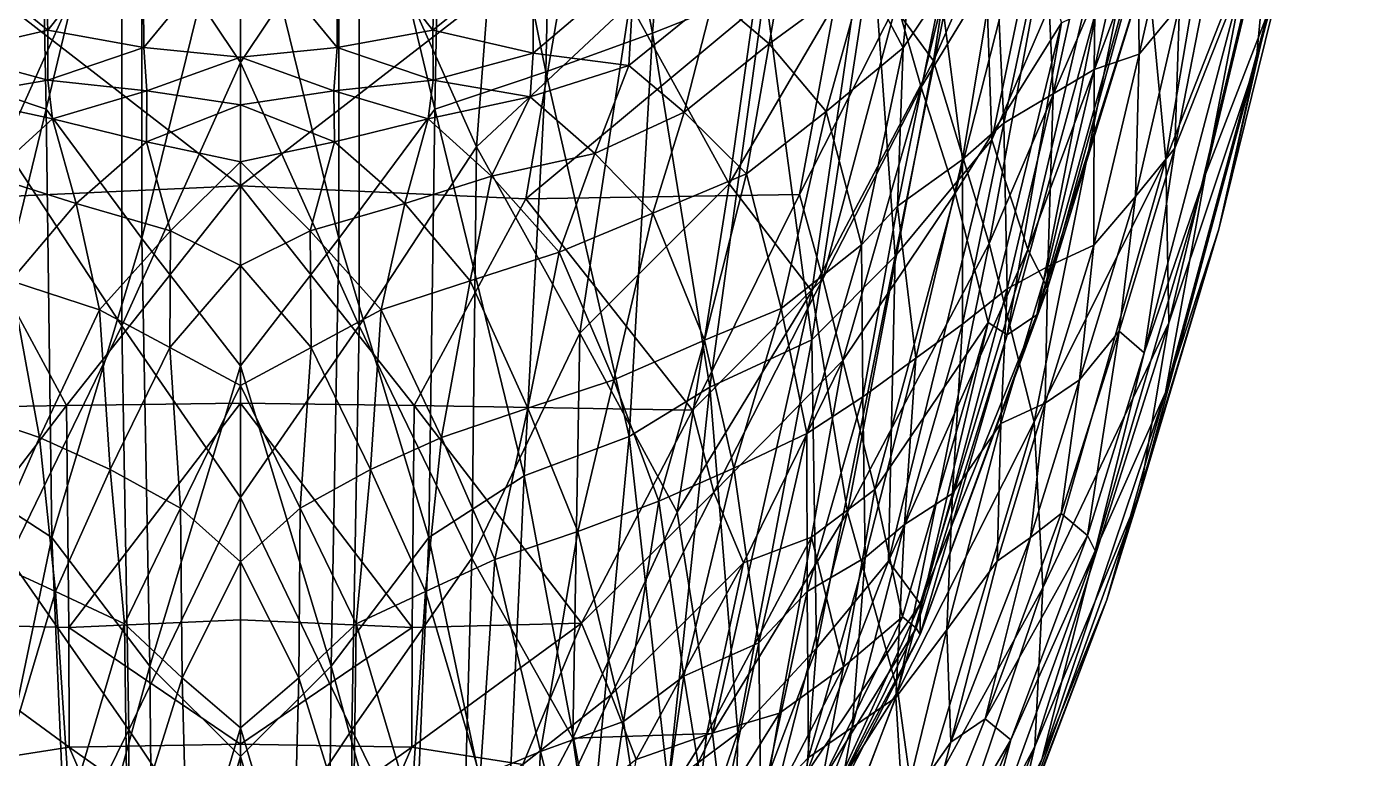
# Model space of a CAD drawing. Extents: x -4.7 to 4.7, y -9.2 to 22.6.
# Drawn here: x -0.251 to 1.298, y -8.043 to -7.185 of the extents above; entities that cross this region are included whole.
import ezdxf

# ---------------------------------------------------------------- set-up
doc = ezdxf.new("R2010")
doc.units = 0
doc.layers.add('BL_WHALE$LWO', color=1, linetype='CONTINUOUS')

msp = doc.modelspace()

# ---------------------------------------------------------------- linework, layer by layer
at = {"layer": 'BL_WHALE$LWO'}
for points in [[(0.532221, -6.58625, 1.68077), (0.371482, -6.61443, 1.75018), (0.482495, -7.19309, 1.60406)], [(0.614303, -7.14076, 1.53199), (0.532221, -6.58625, 1.68077), (0.482495, -7.19309, 1.60406)], [(-0.239899, -6.6578, 1.8), (-0.371482, -6.61443, 1.75018), (-0.357834, -7.23839, 1.66704)], [(0.371482, -6.61443, 1.75018), (0.239899, -6.6578, 1.8), (0.357834, -7.23839, 1.66704)], [(0.371482, -6.61443, 1.75018), (0.357834, -7.23839, 1.66704), (0.482495, -7.19309, 1.60406)], [(-0.239899, -6.6578, 1.8), (-0.357834, -7.23839, 1.66704), (-0.227553, -7.28187, 1.71782)], [(-0.11547, -6.8137, 1.8178), (-0.239899, -6.6578, 1.8), (-0.227553, -7.28187, 1.71782)], [(0.239899, -6.6578, 1.8), (0.11547, -6.8137, 1.8178), (0.227553, -7.28187, 1.71782)], [(0.357834, -7.23839, 1.66704), (0.239899, -6.6578, 1.8), (0.227553, -7.28187, 1.71782)], [(0, -7.22726, -1.3072), (-0.139024, -7.01913, -1.39137), (0, -6.70426, -1.53402)], [(0.139024, -7.01913, -1.39137), (0, -7.22726, -1.3072), (0, -6.70426, -1.53402)], [(1.08377, -7.34072, -0.568733), (1.05424, -7.02682, -0.809093), (1.1911, -6.71129, -0.749513)], [(1.08377, -7.34072, -0.568733), (1.1911, -6.71129, -0.749513), (1.20875, -7.02271, -0.507456)], [(1.29797, -6.75344, -0.360507), (1.18975, -7.22623, -0.320263), (1.20875, -7.02271, -0.507456)], [(1.29797, -6.75344, -0.360507), (1.26197, -6.95259, -0.168726), (1.18975, -7.22623, -0.320263)], [(0.725884, -7.10728, -1.13426), (0.880733, -6.7801, -1.16411), (0.811837, -7.22551, -0.97258)], [(0.880733, -6.7801, -1.16411), (0.992974, -6.81478, -0.986801), (0.811837, -7.22551, -0.97258)], [(-0.115321, -7.43358, 1.72503), (-0.11547, -6.8137, 1.8178), (-0.227553, -7.28187, 1.71782)], [(-0.11547, -6.8137, 1.8178), (-0.115321, -7.43358, 1.72503), (0, -6.96299, 1.80861)], [(0.115321, -7.43358, 1.72503), (0.11547, -6.8137, 1.8178), (0, -6.96299, 1.80861)], [(0.11547, -6.8137, 1.8178), (0.115321, -7.43358, 1.72503), (0.227553, -7.28187, 1.71782)], [(0.992974, -6.81478, -0.986801), (0.876914, -7.43935, -0.798869), (0.811837, -7.22551, -0.97258)], [(0.867604, -6.95438, 1.37432), (0.880079, -7.31776, 1.24025), (0.984003, -6.81879, 1.28694)], [(0.876914, -7.43935, -0.798869), (0.992974, -6.81478, -0.986801), (1.05424, -7.02682, -0.809093)], [(0.880079, -7.31776, 1.24025), (1.03854, -6.95055, 1.13488), (0.984003, -6.81879, 1.28694)], [(-0.310195, -6.88641, -1.41703), (-0.139024, -7.01913, -1.39137), (-0.276402, -7.32621, -1.23116)], [(0.139024, -7.01913, -1.39137), (0.310195, -6.88641, -1.41703), (0.276402, -7.32621, -1.23116)], [(0.310195, -6.88641, -1.41703), (0.45629, -7.15827, -1.26626), (0.276402, -7.32621, -1.23116)], [(1.1303, -7.35801, 0.183175), (1.20337, -7.1695, 0.022236), (1.23792, -6.91076, 0.171457)], [(1.17595, -7.12053, 0.260617), (1.1303, -7.35801, 0.183175), (1.23792, -6.91076, 0.171457)], [(0.797456, -7.25624, 0.690428), (0.768675, -7.15708, 0.606217), (0.87695, -6.93082, 0.670738)], [(0.9194, -7.05601, 0.710948), (0.797456, -7.25624, 0.690428), (0.87695, -6.93082, 0.670738)], [(1.03854, -6.95055, 1.13488), (0.880079, -7.31776, 1.24025), (0.922484, -7.44649, 1.08093)], [(1.03854, -6.95055, 1.13488), (0.922484, -7.44649, 1.08093), (1.06022, -7.07358, 0.9688)], [(1.26197, -6.95259, -0.168726), (1.20337, -7.1695, 0.022236), (1.14595, -7.42258, -0.129264)], [(1.18975, -7.22623, -0.320263), (1.26197, -6.95259, -0.168726), (1.14595, -7.42258, -0.129264)], [(-0.388369, -7.07123, 0.590189), (0, -6.96822, 0.666273), (0, -7.37164, 0.682463)], [(-0.23413, -6.96583, 0.481168), (-0.343446, -7.09407, 0.419305), (-0.225525, -7.18925, 0.404205)], [(-0.114222, -7.04932, 0.469155), (-0.23413, -6.96583, 0.481168), (-0.225525, -7.18925, 0.404205)], [(0, -6.96299, 1.80861), (-0.115321, -7.43358, 1.72503), (0, -7.58243, 1.71304)], [(0.115321, -7.43358, 1.72503), (0, -6.96299, 1.80861), (0, -7.58243, 1.71304)], [(0, -6.96822, 0.666273), (0.388369, -7.07123, 0.590189), (0, -7.37164, 0.682463)], [(0.23413, -6.96583, 0.481168), (0.114222, -7.04932, 0.469155), (0.225525, -7.18925, 0.404205)], [(0.343446, -7.09407, 0.419305), (0.23413, -6.96583, 0.481168), (0.225525, -7.18925, 0.404205)], [(0.766762, -7.45398, 1.32994), (0.867604, -6.95438, 1.37432), (0.740316, -7.0866, 1.45172)], [(0.867604, -6.95438, 1.37432), (0.766762, -7.45398, 1.32994), (0.880079, -7.31776, 1.24025)], [(0.572648, -7.36954, -1.12466), (0.45629, -7.15827, -1.26626), (0.627443, -6.97922, -1.2781)], [(0.725884, -7.10728, -1.13426), (0.572648, -7.36954, -1.12466), (0.627443, -6.97922, -1.2781)], [(1.05019, -7.0137, 0.291406), (1.05268, -7.21761, 0.351416), (1.10339, -6.99324, 0.343109)], [(1.05268, -7.21761, 0.351416), (1.10003, -7.1607, 0.346664), (1.10339, -6.99324, 0.343109)], [(0.794867, -7.01344, 0.028204), (0.730509, -7.12369, 0.041058), (0.776423, -7.21025, 0.009041)], [(0.820579, -7.14451, 0.064073), (0.794867, -7.01344, 0.028204), (0.776423, -7.21025, 0.009041)], [(0.999894, -7.23563, 0.308208), (1.05019, -7.0137, 0.291406), (1.00245, -7.03414, 0.231371)], [(1.05268, -7.21761, 0.351416), (1.05019, -7.0137, 0.291406), (0.999894, -7.23563, 0.308208)], [(-0.139024, -7.01913, -1.39137), (-0.138977, -7.53575, -1.15015), (-0.276402, -7.32621, -1.23116)], [(0, -7.22726, -1.3072), (-0.138977, -7.53575, -1.15015), (-0.139024, -7.01913, -1.39137)], [(0.138977, -7.53575, -1.15015), (0, -7.22726, -1.3072), (0.139024, -7.01913, -1.39137)], [(0.138977, -7.53575, -1.15015), (0.139024, -7.01913, -1.39137), (0.276402, -7.32621, -1.23116)], [(0.876914, -7.43935, -0.798869), (1.05424, -7.02682, -0.809093), (0.929725, -7.64798, -0.616462)], [(1.05424, -7.02682, -0.809093), (1.08377, -7.34072, -0.568733), (0.929725, -7.64798, -0.616462)], [(1.08729, -7.5322, -0.393165), (1.08377, -7.34072, -0.568733), (1.20875, -7.02271, -0.507456)], [(1.18975, -7.22623, -0.320263), (1.08729, -7.5322, -0.393165), (1.20875, -7.02271, -0.507456)], [(0.943066, -7.06824, 0.190048), (0.951965, -7.26392, 0.262937), (1.00245, -7.03414, 0.231371)], [(0.951965, -7.26392, 0.262937), (0.999894, -7.23563, 0.308208), (1.00245, -7.03414, 0.231371)], [(-0.113261, -7.20981, 0.388803), (-0.114222, -7.04932, 0.469155), (-0.225525, -7.18925, 0.404205)], [(-0.114222, -7.04932, 0.469155), (-0.113261, -7.20981, 0.388803), (0, -7.0722, 0.454498)], [(0.113261, -7.20981, 0.388803), (0.114222, -7.04932, 0.469155), (0, -7.0722, 0.454498)], [(0.114222, -7.04932, 0.469155), (0.113261, -7.20981, 0.388803), (0.225525, -7.18925, 0.404205)], [(0.554517, -7.15016, 0.11877), (0.61926, -7.20525, 0.037532), (0.64498, -7.0588, 0.110043)], [(0.61926, -7.20525, 0.037532), (0.730509, -7.12369, 0.041058), (0.64498, -7.0588, 0.110043)], [(0.837156, -7.38025, 0.734929), (0.797456, -7.25624, 0.690428), (0.9194, -7.05601, 0.710948)], [(0.837156, -7.38025, 0.734929), (0.9194, -7.05601, 0.710948), (0.961619, -7.18087, 0.752019)], [(-0.334385, -7.38684, 0.587333), (-0.388369, -7.07123, 0.590189), (0, -7.37164, 0.682463)], [(0, -7.0722, 0.454498), (-0.113261, -7.20981, 0.388803), (0, -7.22115, 0.362477)], [(0.388369, -7.07123, 0.590189), (0.334385, -7.38684, 0.587333), (0, -7.37164, 0.682463)], [(0.113261, -7.20981, 0.388803), (0, -7.0722, 0.454498), (0, -7.22115, 0.362477)], [(0.388369, -7.07123, 0.590189), (0.712079, -7.07172, 0.54168), (0.334385, -7.38684, 0.587333)], [(0.334385, -7.38684, 0.587333), (0.712079, -7.07172, 0.54168), (0.654775, -7.382, 0.556821)], [(0.712079, -7.07172, 0.54168), (0.768675, -7.15708, 0.606217), (0.654775, -7.382, 0.556821)], [(0.894269, -7.29838, 0.22014), (0.943066, -7.06824, 0.190048), (0.885279, -7.10275, 0.147105)], [(0.943066, -7.06824, 0.190048), (0.894269, -7.29838, 0.22014), (0.951965, -7.26392, 0.262937)], [(0.922484, -7.44649, 1.08093), (0.94524, -7.49143, 0.941435), (1.06022, -7.07358, 0.9688)], [(0.94524, -7.49143, 0.941435), (1.06337, -7.10865, 0.884654), (1.06022, -7.07358, 0.9688)], [(0.614303, -7.14076, 1.53199), (0.669369, -7.5521, 1.40747), (0.740316, -7.0866, 1.45172)], [(0.669369, -7.5521, 1.40747), (0.766762, -7.45398, 1.32994), (0.740316, -7.0866, 1.45172)], [(-0.343446, -7.09407, 0.419305), (-0.34287, -7.2165, 0.266195), (-0.225525, -7.18925, 0.404205)], [(0.34287, -7.2165, 0.266195), (0.343446, -7.09407, 0.419305), (0.225525, -7.18925, 0.404205)], [(0.343446, -7.09407, 0.419305), (0.34287, -7.2165, 0.266195), (0.461373, -7.1152, 0.273803)], [(0.725884, -7.10728, -1.13426), (0.669223, -7.49527, -0.977526), (0.572648, -7.36954, -1.12466)], [(0.669223, -7.49527, -0.977526), (0.725884, -7.10728, -1.13426), (0.811837, -7.22551, -0.97258)], [(0.820579, -7.14451, 0.064073), (0.845662, -7.34107, 0.159086), (0.885279, -7.10275, 0.147105)], [(0.845662, -7.34107, 0.159086), (0.894269, -7.29838, 0.22014), (0.885279, -7.10275, 0.147105)], [(1.17595, -7.12053, 0.260617), (1.13925, -7.09779, 0.34684), (1.0944, -7.32764, 0.333603)], [(1.13925, -7.09779, 0.34684), (1.10003, -7.1607, 0.346664), (1.0944, -7.32764, 0.333603)], [(0.461373, -7.1152, 0.273803), (0.34287, -7.2165, 0.266195), (0.455053, -7.23065, 0.114082)], [(0.554517, -7.15016, 0.11877), (0.461373, -7.1152, 0.273803), (0.455053, -7.23065, 0.114082)], [(0.61926, -7.20525, 0.037532), (0.685968, -7.28469, -0.004717), (0.730509, -7.12369, 0.041058)], [(0.730509, -7.12369, 0.041058), (0.685968, -7.28469, -0.004717), (0.776423, -7.21025, 0.009041)], [(1.06337, -7.10865, 0.884654), (0.932733, -7.52287, 0.855523), (1.04005, -7.13753, 0.805511)], [(1.06337, -7.10865, 0.884654), (0.94524, -7.49143, 0.941435), (0.932733, -7.52287, 0.855523)], [(1.05847, -7.56728, 0.270557), (1.17595, -7.12053, 0.260617), (1.0944, -7.32764, 0.333603)], [(1.17595, -7.12053, 0.260617), (1.05847, -7.56728, 0.270557), (1.1303, -7.35801, 0.183175)], [(0.932733, -7.52287, 0.855523), (1.00407, -7.16055, 0.776034), (1.04005, -7.13753, 0.805511)], [(0.519877, -7.28554, 0.031566), (0.554517, -7.15016, 0.11877), (0.455053, -7.23065, 0.114082)], [(0.549938, -7.60767, 1.49432), (0.614303, -7.14076, 1.53199), (0.482495, -7.19309, 1.60406)], [(0.61926, -7.20525, 0.037532), (0.554517, -7.15016, 0.11877), (0.519877, -7.28554, 0.031566)], [(0.614303, -7.14076, 1.53199), (0.549938, -7.60767, 1.49432), (0.669369, -7.5521, 1.40747)], [(0.769535, -7.39572, 0.074178), (0.820579, -7.14451, 0.064073), (0.776423, -7.21025, 0.009041)], [(0.769535, -7.39572, 0.074178), (0.845662, -7.34107, 0.159086), (0.820579, -7.14451, 0.064073)], [(0.45629, -7.15827, -1.26626), (0.397596, -7.54446, -1.10442), (0.276402, -7.32621, -1.23116)], [(0.45629, -7.15827, -1.26626), (0.572648, -7.36954, -1.12466), (0.397596, -7.54446, -1.10442)], [(0.768675, -7.15708, 0.606217), (0.682078, -7.48072, 0.637905), (0.654775, -7.382, 0.556821)], [(0.797456, -7.25624, 0.690428), (0.682078, -7.48072, 0.637905), (0.768675, -7.15708, 0.606217)], [(1.00407, -7.16055, 0.776034), (0.898172, -7.54642, 0.823944), (0.961619, -7.18087, 0.752019)], [(0.932733, -7.52287, 0.855523), (0.898172, -7.54642, 0.823944), (1.00407, -7.16055, 0.776034)], [(1.10003, -7.1607, 0.346664), (1.04822, -7.38405, 0.356351), (1.0944, -7.32764, 0.333603)], [(1.05268, -7.21761, 0.351416), (1.04822, -7.38405, 0.356351), (1.10003, -7.1607, 0.346664)], [(1.20337, -7.1695, 0.022236), (1.08355, -7.61398, 0.031601), (1.14595, -7.42258, -0.129264)], [(1.1303, -7.35801, 0.183175), (1.08355, -7.61398, 0.031601), (1.20337, -7.1695, 0.022236)], [(0.875638, -7.53193, 0.782546), (0.837156, -7.38025, 0.734929), (0.961619, -7.18087, 0.752019)], [(0.898172, -7.54642, 0.823944), (0.875638, -7.53193, 0.782546), (0.961619, -7.18087, 0.752019)], [(-0.34287, -7.2165, 0.266195), (-0.225708, -7.24812, 0.264108), (-0.225525, -7.18925, 0.404205)], [(-0.225708, -7.24812, 0.264108), (-0.113261, -7.20981, 0.388803), (-0.225525, -7.18925, 0.404205)], [(0.113261, -7.20981, 0.388803), (0.225708, -7.24812, 0.264108), (0.225525, -7.18925, 0.404205)], [(0.225708, -7.24812, 0.264108), (0.34287, -7.2165, 0.266195), (0.225525, -7.18925, 0.404205)], [(0.357834, -7.23839, 1.66704), (0.455209, -7.66533, 1.55168), (0.482495, -7.19309, 1.60406)], [(0.455209, -7.66533, 1.55168), (0.549938, -7.60767, 1.49432), (0.482495, -7.19309, 1.60406)], [(-0.339394, -7.26755, 0.117215), (-0.225708, -7.24812, 0.264108), (-0.34287, -7.2165, 0.266195)], [(-0.113261, -7.20981, 0.388803), (-0.225708, -7.24812, 0.264108), (-0.109513, -7.26064, 0.23818)], [(-0.113261, -7.20981, 0.388803), (-0.109513, -7.26064, 0.23818), (0, -7.22115, 0.362477)], [(0.109513, -7.26064, 0.23818), (0.113261, -7.20981, 0.388803), (0, -7.22115, 0.362477)], [(0.225708, -7.24812, 0.264108), (0.113261, -7.20981, 0.388803), (0.109513, -7.26064, 0.23818)], [(0.225708, -7.24812, 0.264108), (0.339394, -7.26755, 0.117215), (0.34287, -7.2165, 0.266195)], [(0.34287, -7.2165, 0.266195), (0.339394, -7.26755, 0.117215), (0.455053, -7.23065, 0.114082)], [(0.61926, -7.20525, 0.037532), (0.519877, -7.28554, 0.031566), (0.59265, -7.35778, -0.010887)], [(0.685968, -7.28469, -0.004717), (0.61926, -7.20525, 0.037532), (0.59265, -7.35778, -0.010887)], [(0.685968, -7.28469, -0.004717), (0.72738, -7.44095, 0.059599), (0.776423, -7.21025, 0.009041)], [(0.72738, -7.44095, 0.059599), (0.769535, -7.39572, 0.074178), (0.776423, -7.21025, 0.009041)], [(-0.138977, -7.53575, -1.15015), (0, -7.22726, -1.3072), (0, -7.73685, -1.05246)], [(-0.109513, -7.26064, 0.23818), (0, -7.27693, 0.207635), (0, -7.22115, 0.362477)], [(0, -7.27693, 0.207635), (0.109513, -7.26064, 0.23818), (0, -7.22115, 0.362477)], [(0, -7.22726, -1.3072), (0.138977, -7.53575, -1.15015), (0, -7.73685, -1.05246)], [(0.339394, -7.26755, 0.117215), (0.415121, -7.3337, 0.019106), (0.455053, -7.23065, 0.114082)], [(0.415121, -7.3337, 0.019106), (0.519877, -7.28554, 0.031566), (0.455053, -7.23065, 0.114082)], [(0.711147, -7.7541, -0.8115), (0.669223, -7.49527, -0.977526), (0.811837, -7.22551, -0.97258)], [(0.876914, -7.43935, -0.798869), (0.711147, -7.7541, -0.8115), (0.811837, -7.22551, -0.97258)], [(1.04822, -7.38405, 0.356351), (1.05268, -7.21761, 0.351416), (0.999457, -7.44114, 0.366166)], [(1.05268, -7.21761, 0.351416), (0.999894, -7.23563, 0.308208), (0.999457, -7.44114, 0.366166)], [(1.05394, -7.7312, -0.201757), (1.18975, -7.22623, -0.320263), (1.14595, -7.42258, -0.129264)], [(1.08729, -7.5322, -0.393165), (1.18975, -7.22623, -0.320263), (1.05394, -7.7312, -0.201757)], [(-0.357834, -7.23839, 1.66704), (-0.332251, -7.71125, 1.61781), (-0.227553, -7.28187, 1.71782)], [(0.332251, -7.71125, 1.61781), (0.357834, -7.23839, 1.66704), (0.227553, -7.28187, 1.71782)], [(0.357834, -7.23839, 1.66704), (0.332251, -7.71125, 1.61781), (0.455209, -7.66533, 1.55168)], [(0.999894, -7.23563, 0.308208), (0.945629, -7.46635, 0.339207), (0.999457, -7.44114, 0.366166)], [(0.999894, -7.23563, 0.308208), (0.951965, -7.26392, 0.262937), (0.945629, -7.46635, 0.339207)], [(-0.225708, -7.24812, 0.264108), (-0.339394, -7.26755, 0.117215), (-0.220001, -7.29316, 0.110377)], [(-0.109513, -7.26064, 0.23818), (-0.225708, -7.24812, 0.264108), (-0.220001, -7.29316, 0.110377)], [(-0.110189, -7.32015, 0.087772), (-0.109513, -7.26064, 0.23818), (-0.220001, -7.29316, 0.110377)], [(0, -7.27693, 0.207635), (-0.109513, -7.26064, 0.23818), (-0.110189, -7.32015, 0.087772)], [(0.109513, -7.26064, 0.23818), (0, -7.27693, 0.207635), (0.110189, -7.32015, 0.087772)], [(0.225708, -7.24812, 0.264108), (0.109513, -7.26064, 0.23818), (0.220001, -7.29316, 0.110377)], [(0.109513, -7.26064, 0.23818), (0.110189, -7.32015, 0.087772), (0.220001, -7.29316, 0.110377)], [(0.339394, -7.26755, 0.117215), (0.225708, -7.24812, 0.264108), (0.220001, -7.29316, 0.110377)], [(0.682078, -7.48072, 0.637905), (0.797456, -7.25624, 0.690428), (0.705604, -7.5763, 0.728362)], [(0.797456, -7.25624, 0.690428), (0.837156, -7.38025, 0.734929), (0.705604, -7.5763, 0.728362)], [(-0.339394, -7.26755, 0.117215), (-0.294037, -7.36031, 0.012027), (-0.220001, -7.29316, 0.110377)], [(0, -7.27693, 0.207635), (-0.110189, -7.32015, 0.087772), (0, -7.34378, 0.062692)], [(0.110189, -7.32015, 0.087772), (0, -7.27693, 0.207635), (0, -7.34378, 0.062692)], [(0.294037, -7.36031, 0.012027), (0.339394, -7.26755, 0.117215), (0.220001, -7.29316, 0.110377)], [(0.294037, -7.36031, 0.012027), (0.415121, -7.3337, 0.019106), (0.339394, -7.26755, 0.117215)], [(0.951965, -7.26392, 0.262937), (0.894269, -7.29838, 0.22014), (0.898038, -7.4925, 0.298104)], [(0.945629, -7.46635, 0.339207), (0.951965, -7.26392, 0.262937), (0.898038, -7.4925, 0.298104)], [(-0.332251, -7.71125, 1.61781), (-0.220751, -7.78382, 1.65812), (-0.227553, -7.28187, 1.71782)], [(-0.294037, -7.36031, 0.012027), (-0.19241, -7.39257, 0.009153), (-0.220001, -7.29316, 0.110377)], [(-0.220751, -7.78382, 1.65812), (-0.115321, -7.43358, 1.72503), (-0.227553, -7.28187, 1.71782)], [(-0.19241, -7.39257, 0.009153), (-0.110189, -7.32015, 0.087772), (-0.220001, -7.29316, 0.110377)], [(0.110189, -7.32015, 0.087772), (0.19241, -7.39257, 0.009153), (0.220001, -7.29316, 0.110377)], [(0.115321, -7.43358, 1.72503), (0.220751, -7.78382, 1.65812), (0.227553, -7.28187, 1.71782)], [(0.19241, -7.39257, 0.009153), (0.294037, -7.36031, 0.012027), (0.220001, -7.29316, 0.110377)], [(0.220751, -7.78382, 1.65812), (0.332251, -7.71125, 1.61781), (0.227553, -7.28187, 1.71782)], [(0.482886, -7.4036, -0.028531), (0.519877, -7.28554, 0.031566), (0.415121, -7.3337, 0.019106)], [(0.519877, -7.28554, 0.031566), (0.482886, -7.4036, -0.028531), (0.59265, -7.35778, -0.010887)], [(0.633527, -7.51548, 0.041253), (0.685968, -7.28469, -0.004717), (0.59265, -7.35778, -0.010887)], [(0.685968, -7.28469, -0.004717), (0.633527, -7.51548, 0.041253), (0.72738, -7.44095, 0.059599)], [(0.845662, -7.34107, 0.159086), (0.845885, -7.53381, 0.241603), (0.894269, -7.29838, 0.22014)], [(0.894269, -7.29838, 0.22014), (0.845885, -7.53381, 0.241603), (0.898038, -7.4925, 0.298104)], [(-0.110189, -7.32015, 0.087772), (-0.19241, -7.39257, 0.009153), (-0.081823, -7.42431, -0.00791)], [(-0.110189, -7.32015, 0.087772), (-0.081823, -7.42431, -0.00791), (0, -7.34378, 0.062692)], [(0.081823, -7.42431, -0.00791), (0.110189, -7.32015, 0.087772), (0, -7.34378, 0.062692)], [(0.19241, -7.39257, 0.009153), (0.110189, -7.32015, 0.087772), (0.081823, -7.42431, -0.00791)], [(0.922484, -7.44649, 1.08093), (0.880079, -7.31776, 1.24025), (0.75891, -7.81135, 1.18409)], [(0.880079, -7.31776, 1.24025), (0.766762, -7.45398, 1.32994), (0.75891, -7.81135, 1.18409)], [(-0.138977, -7.53575, -1.15015), (-0.271027, -7.80778, -1.00096), (-0.276402, -7.32621, -1.23116)], [(0.271027, -7.80778, -1.00096), (0.138977, -7.53575, -1.15015), (0.276402, -7.32621, -1.23116)], [(0.397596, -7.54446, -1.10442), (0.271027, -7.80778, -1.00096), (0.276402, -7.32621, -1.23116)], [(0.415121, -7.3337, 0.019106), (0.294037, -7.36031, 0.012027), (0.373267, -7.44963, -0.046667)], [(0.482886, -7.4036, -0.028531), (0.415121, -7.3337, 0.019106), (0.373267, -7.44963, -0.046667)], [(1.02927, -7.54203, 0.35081), (1.05847, -7.56728, 0.270557), (1.0944, -7.32764, 0.333603)], [(1.04822, -7.38405, 0.356351), (1.02927, -7.54203, 0.35081), (1.0944, -7.32764, 0.333603)], [(-0.081823, -7.42431, -0.00791), (0, -7.46489, -0.029105), (0, -7.34378, 0.062692)], [(0, -7.46489, -0.029105), (0.081823, -7.42431, -0.00791), (0, -7.34378, 0.062692)], [(0.845662, -7.34107, 0.159086), (0.769535, -7.39572, 0.074178), (0.791289, -7.57352, 0.187418)], [(0.845885, -7.53381, 0.241603), (0.845662, -7.34107, 0.159086), (0.791289, -7.57352, 0.187418)], [(1.08377, -7.34072, -0.568733), (0.939903, -7.8427, -0.446636), (0.929725, -7.64798, -0.616462)], [(0.939903, -7.8427, -0.446636), (1.08377, -7.34072, -0.568733), (1.08729, -7.5322, -0.393165)], [(-0.294037, -7.36031, 0.012027), (-0.269112, -7.48321, -0.048193), (-0.19241, -7.39257, 0.009153)], [(0.269112, -7.48321, -0.048193), (0.294037, -7.36031, 0.012027), (0.19241, -7.39257, 0.009153)], [(0.294037, -7.36031, 0.012027), (0.269112, -7.48321, -0.048193), (0.373267, -7.44963, -0.046667)], [(0.397596, -7.54446, -1.10442), (0.572648, -7.36954, -1.12466), (0.51147, -7.75384, -0.959052)], [(0.482886, -7.4036, -0.028531), (0.543684, -7.55248, 0.016318), (0.59265, -7.35778, -0.010887)], [(0.572648, -7.36954, -1.12466), (0.669223, -7.49527, -0.977526), (0.51147, -7.75384, -0.959052)], [(0.543684, -7.55248, 0.016318), (0.633527, -7.51548, 0.041253), (0.59265, -7.35778, -0.010887)], [(1.08355, -7.61398, 0.031601), (1.1303, -7.35801, 0.183175), (1.00118, -7.7994, 0.190159)], [(1.1303, -7.35801, 0.183175), (1.05847, -7.56728, 0.270557), (1.00118, -7.7994, 0.190159)], [(-0.529358, -7.63432, 0.581852), (-0.334385, -7.38684, 0.587333), (-0.203635, -7.6291, 0.62787)], [(-0.203635, -7.6291, 0.62787), (-0.334385, -7.38684, 0.587333), (0, -7.37164, 0.682463)], [(0, -7.62635, 0.713292), (-0.203635, -7.6291, 0.62787), (0, -7.37164, 0.682463)], [(0.203635, -7.6291, 0.62787), (0, -7.62635, 0.713292), (0, -7.37164, 0.682463)], [(0.334385, -7.38684, 0.587333), (0.203635, -7.6291, 0.62787), (0, -7.37164, 0.682463)], [(0.334385, -7.38684, 0.587333), (0.529358, -7.63432, 0.581852), (0.203635, -7.6291, 0.62787)], [(0.529358, -7.63432, 0.581852), (0.334385, -7.38684, 0.587333), (0.654775, -7.382, 0.556821)], [(0.682078, -7.48072, 0.637905), (0.529358, -7.63432, 0.581852), (0.654775, -7.382, 0.556821)], [(0.837156, -7.38025, 0.734929), (0.743067, -7.72728, 0.777176), (0.705604, -7.5763, 0.728362)], [(0.837156, -7.38025, 0.734929), (0.875638, -7.53193, 0.782546), (0.743067, -7.72728, 0.777176)], [(0.982737, -7.59879, 0.372541), (1.04822, -7.38405, 0.356351), (0.999457, -7.44114, 0.366166)], [(0.982737, -7.59879, 0.372541), (1.02927, -7.54203, 0.35081), (1.04822, -7.38405, 0.356351)], [(-0.19241, -7.39257, 0.009153), (-0.269112, -7.48321, -0.048193), (-0.164989, -7.51696, -0.049465)], [(-0.081823, -7.42431, -0.00791), (-0.19241, -7.39257, 0.009153), (-0.164989, -7.51696, -0.049465)], [(0.19241, -7.39257, 0.009153), (0.081823, -7.42431, -0.00791), (0.164989, -7.51696, -0.049465)], [(0.269112, -7.48321, -0.048193), (0.19241, -7.39257, 0.009153), (0.164989, -7.51696, -0.049465)], [(0.769535, -7.39572, 0.074178), (0.72738, -7.44095, 0.059599), (0.729154, -7.61894, 0.164237)], [(0.769535, -7.39572, 0.074178), (0.729154, -7.61894, 0.164237), (0.791289, -7.57352, 0.187418)], [(0.437459, -7.59917, -0.009072), (0.482886, -7.4036, -0.028531), (0.373267, -7.44963, -0.046667)], [(0.543684, -7.55248, 0.016318), (0.482886, -7.4036, -0.028531), (0.437459, -7.59917, -0.009072)], [(-0.082652, -7.56125, -0.061523), (-0.081823, -7.42431, -0.00791), (-0.164989, -7.51696, -0.049465)], [(-0.081823, -7.42431, -0.00791), (-0.082652, -7.56125, -0.061523), (0, -7.46489, -0.029105)], [(0.082652, -7.56125, -0.061523), (0.081823, -7.42431, -0.00791), (0, -7.46489, -0.029105)], [(0.081823, -7.42431, -0.00791), (0.082652, -7.56125, -0.061523), (0.164989, -7.51696, -0.049465)], [(1.08355, -7.61398, 0.031601), (1.0149, -7.85666, -0.069789), (1.14595, -7.42258, -0.129264)], [(1.0149, -7.85666, -0.069789), (1.05394, -7.7312, -0.201757), (1.14595, -7.42258, -0.129264)], [(-0.106246, -7.93442, 1.65948), (-0.115321, -7.43358, 1.72503), (-0.220751, -7.78382, 1.65812)], [(-0.115321, -7.43358, 1.72503), (-0.106246, -7.93442, 1.65948), (0, -7.58243, 1.71304)], [(0.106246, -7.93442, 1.65948), (0.115321, -7.43358, 1.72503), (0, -7.58243, 1.71304)], [(0.115321, -7.43358, 1.72503), (0.106246, -7.93442, 1.65948), (0.220751, -7.78382, 1.65812)], [(0.72738, -7.44095, 0.059599), (0.633527, -7.51548, 0.041253), (0.663519, -7.6619, 0.145756)], [(0.729154, -7.61894, 0.164237), (0.72738, -7.44095, 0.059599), (0.663519, -7.6619, 0.145756)], [(0.876914, -7.43935, -0.798869), (0.769945, -7.96386, -0.630188), (0.711147, -7.7541, -0.8115)], [(0.796009, -7.86152, 1.05278), (0.922484, -7.44649, 1.08093), (0.75891, -7.81135, 1.18409)], [(0.769945, -7.96386, -0.630188), (0.876914, -7.43935, -0.798869), (0.929725, -7.64798, -0.616462)], [(0.94524, -7.49143, 0.941435), (0.922484, -7.44649, 1.08093), (0.796009, -7.86152, 1.05278)], [(0.945629, -7.46635, 0.339207), (0.942777, -7.62619, 0.381128), (0.999457, -7.44114, 0.366166)], [(0.942777, -7.62619, 0.381128), (0.982737, -7.59879, 0.372541), (0.999457, -7.44114, 0.366166)], [(0.269112, -7.48321, -0.048193), (0.336689, -7.63212, -0.022954), (0.373267, -7.44963, -0.046667)], [(0.336689, -7.63212, -0.022954), (0.437459, -7.59917, -0.009072), (0.373267, -7.44963, -0.046667)], [(0.669369, -7.5521, 1.40747), (0.674922, -7.91345, 1.2701), (0.766762, -7.45398, 1.32994)], [(0.766762, -7.45398, 1.32994), (0.674922, -7.91345, 1.2701), (0.75891, -7.81135, 1.18409)], [(0, -7.46489, -0.029105), (-0.082652, -7.56125, -0.061523), (0, -7.6055, -0.067938)], [(0.082652, -7.56125, -0.061523), (0, -7.46489, -0.029105), (0, -7.6055, -0.067938)], [(0.890668, -7.65008, 0.35572), (0.945629, -7.46635, 0.339207), (0.898038, -7.4925, 0.298104)], [(0.942777, -7.62619, 0.381128), (0.945629, -7.46635, 0.339207), (0.890668, -7.65008, 0.35572)], [(-0.235429, -7.66641, -0.022996), (-0.269112, -7.48321, -0.048193), (-0.336689, -7.63212, -0.022954)], [(-0.269112, -7.48321, -0.048193), (-0.235429, -7.66641, -0.022996), (-0.164989, -7.51696, -0.049465)], [(0.235429, -7.66641, -0.022996), (0.269112, -7.48321, -0.048193), (0.164989, -7.51696, -0.049465)], [(0.269112, -7.48321, -0.048193), (0.235429, -7.66641, -0.022996), (0.336689, -7.63212, -0.022954)], [(0.669223, -7.49527, -0.977526), (0.553019, -8.01303, -0.79652), (0.51147, -7.75384, -0.959052)], [(0.682078, -7.48072, 0.637905), (0.554329, -7.73062, 0.663396), (0.529358, -7.63432, 0.581852)], [(0.711147, -7.7541, -0.8115), (0.553019, -8.01303, -0.79652), (0.669223, -7.49527, -0.977526)], [(0.554329, -7.73062, 0.663396), (0.682078, -7.48072, 0.637905), (0.705604, -7.5763, 0.728362)], [(0.94524, -7.49143, 0.941435), (0.796009, -7.86152, 1.05278), (0.796126, -7.89716, 0.915143)], [(0.932733, -7.52287, 0.855523), (0.94524, -7.49143, 0.941435), (0.796126, -7.89716, 0.915143)], [(0.833966, -7.73206, 0.335), (0.890668, -7.65008, 0.35572), (0.898038, -7.4925, 0.298104)], [(0.845885, -7.53381, 0.241603), (0.833966, -7.73206, 0.335), (0.898038, -7.4925, 0.298104)], [(-0.235429, -7.66641, -0.022996), (-0.152485, -7.70396, -0.025036), (-0.164989, -7.51696, -0.049465)], [(-0.152485, -7.70396, -0.025036), (-0.082652, -7.56125, -0.061523), (-0.164989, -7.51696, -0.049465)], [(0.082652, -7.56125, -0.061523), (0.152485, -7.70396, -0.025036), (0.164989, -7.51696, -0.049465)], [(0.152485, -7.70396, -0.025036), (0.235429, -7.66641, -0.022996), (0.164989, -7.51696, -0.049465)], [(0.543684, -7.55248, 0.016318), (0.578025, -7.70257, 0.113493), (0.633527, -7.51548, 0.041253)], [(0.633527, -7.51548, 0.041253), (0.578025, -7.70257, 0.113493), (0.663519, -7.6619, 0.145756)], [(0.898172, -7.54642, 0.823944), (0.932733, -7.52287, 0.855523), (0.796126, -7.89716, 0.915143)], [(-0.271027, -7.80778, -1.00096), (-0.138977, -7.53575, -1.15015), (-0.130638, -8.0091, -0.904173)], [(-0.130638, -8.0091, -0.904173), (-0.138977, -7.53575, -1.15015), (0, -7.73685, -1.05246)], [(0.138977, -7.53575, -1.15015), (0.130638, -8.0091, -0.904173), (0, -7.73685, -1.05246)], [(0.138977, -7.53575, -1.15015), (0.271027, -7.80778, -1.00096), (0.130638, -8.0091, -0.904173)], [(0.743067, -7.72728, 0.777176), (0.875638, -7.53193, 0.782546), (0.775587, -7.87643, 0.830907)], [(0.875638, -7.53193, 0.782546), (0.791612, -7.89, 0.869612), (0.775587, -7.87643, 0.830907)], [(0.777755, -7.76825, 0.292806), (0.845885, -7.53381, 0.241603), (0.791289, -7.57352, 0.187418)], [(0.777755, -7.76825, 0.292806), (0.833966, -7.73206, 0.335), (0.845885, -7.53381, 0.241603)], [(0.898172, -7.54642, 0.823944), (0.791612, -7.89, 0.869612), (0.875638, -7.53193, 0.782546)], [(1.08729, -7.5322, -0.393165), (1.05394, -7.7312, -0.201757), (0.930467, -8.02858, -0.267823)], [(0.939903, -7.8427, -0.446636), (1.08729, -7.5322, -0.393165), (0.930467, -8.02858, -0.267823)], [(0.271027, -7.80778, -1.00096), (0.397596, -7.54446, -1.10442), (0.389402, -8.01867, -0.858928)], [(0.389402, -8.01867, -0.858928), (0.397596, -7.54446, -1.10442), (0.51147, -7.75384, -0.959052)], [(0.543684, -7.55248, 0.016318), (0.437459, -7.59917, -0.009072), (0.490174, -7.74103, 0.085764)], [(0.578025, -7.70257, 0.113493), (0.543684, -7.55248, 0.016318), (0.490174, -7.74103, 0.085764)], [(0.669369, -7.5521, 1.40747), (0.549938, -7.60767, 1.49432), (0.582674, -8.01262, 1.35069)], [(0.674922, -7.91345, 1.2701), (0.669369, -7.5521, 1.40747), (0.582674, -8.01262, 1.35069)], [(0.791612, -7.89, 0.869612), (0.898172, -7.54642, 0.823944), (0.796126, -7.89716, 0.915143)], [(0.992312, -7.78145, 0.284197), (1.02927, -7.54203, 0.35081), (0.961373, -7.75569, 0.365043)], [(1.02927, -7.54203, 0.35081), (0.982737, -7.59879, 0.372541), (0.961373, -7.75569, 0.365043)], [(1.05847, -7.56728, 0.270557), (1.02927, -7.54203, 0.35081), (0.992312, -7.78145, 0.284197)], [(-0.152485, -7.70396, -0.025036), (-0.07009, -7.74932, -0.026926), (-0.082652, -7.56125, -0.061523)], [(-0.082652, -7.56125, -0.061523), (-0.07009, -7.74932, -0.026926), (0, -7.6055, -0.067938)], [(0.07009, -7.74932, -0.026926), (0.082652, -7.56125, -0.061523), (0, -7.6055, -0.067938)], [(0.07009, -7.74932, -0.026926), (0.152485, -7.70396, -0.025036), (0.082652, -7.56125, -0.061523)], [(1.05847, -7.56728, 0.270557), (0.992312, -7.78145, 0.284197), (1.00118, -7.7994, 0.190159)], [(-0.106246, -7.93442, 1.65948), (0, -8.04031, 1.66181), (0, -7.58243, 1.71304)], [(0, -8.04031, 1.66181), (0.106246, -7.93442, 1.65948), (0, -7.58243, 1.71304)], [(0.589116, -7.81342, 0.750767), (0.554329, -7.73062, 0.663396), (0.705604, -7.5763, 0.728362)], [(0.668768, -7.7832, 0.774498), (0.589116, -7.81342, 0.750767), (0.705604, -7.5763, 0.728362)], [(0.743067, -7.72728, 0.777176), (0.668768, -7.7832, 0.774498), (0.705604, -7.5763, 0.728362)], [(0.729154, -7.61894, 0.164237), (0.731676, -7.80688, 0.298816), (0.791289, -7.57352, 0.187418)], [(0.731676, -7.80688, 0.298816), (0.777755, -7.76825, 0.292806), (0.791289, -7.57352, 0.187418)], [(0.437459, -7.59917, -0.009072), (0.336689, -7.63212, -0.022954), (0.395196, -7.77667, 0.066036)], [(0.437459, -7.59917, -0.009072), (0.395196, -7.77667, 0.066036), (0.490174, -7.74103, 0.085764)], [(0.982737, -7.59879, 0.372541), (0.925407, -7.78358, 0.384595), (0.961373, -7.75569, 0.365043)], [(0.982737, -7.59879, 0.372541), (0.942777, -7.62619, 0.381128), (0.925407, -7.78358, 0.384595)], [(-0.07009, -7.74932, -0.026926), (0, -7.8123, -0.02834), (0, -7.6055, -0.067938)], [(0, -7.8123, -0.02834), (0.07009, -7.74932, -0.026926), (0, -7.6055, -0.067938)], [(0.549938, -7.60767, 1.49432), (0.455209, -7.66533, 1.55168), (0.500887, -8.07378, 1.41831)], [(0.549938, -7.60767, 1.49432), (0.500887, -8.07378, 1.41831), (0.582674, -8.01262, 1.35069)], [(0.663887, -7.84707, 0.284385), (0.729154, -7.61894, 0.164237), (0.663519, -7.6619, 0.145756)], [(0.731676, -7.80688, 0.298816), (0.729154, -7.61894, 0.164237), (0.663887, -7.84707, 0.284385)], [(0.938761, -8.04384, 0.090929), (1.08355, -7.61398, 0.031601), (1.00118, -7.7994, 0.190159)], [(0.938761, -8.04384, 0.090929), (1.0149, -7.85666, -0.069789), (1.08355, -7.61398, 0.031601)], [(-0.529358, -7.63432, 0.581852), (-0.203635, -7.6291, 0.62787), (-0.399327, -7.88404, 0.615733)], [(-0.203635, -7.6291, 0.62787), (-0.201013, -7.88895, 0.658655), (-0.399327, -7.88404, 0.615733)], [(-0.235429, -7.66641, -0.022996), (-0.336689, -7.63212, -0.022954), (-0.298102, -7.80945, 0.052283)], [(-0.203635, -7.6291, 0.62787), (0, -7.62635, 0.713292), (-0.201013, -7.88895, 0.658655)], [(-0.201013, -7.88895, 0.658655), (0, -7.62635, 0.713292), (0, -7.88026, 0.72442)], [(0, -7.62635, 0.713292), (0.201013, -7.88895, 0.658655), (0, -7.88026, 0.72442)], [(0, -7.62635, 0.713292), (0.203635, -7.6291, 0.62787), (0.201013, -7.88895, 0.658655)], [(0.201013, -7.88895, 0.658655), (0.203635, -7.6291, 0.62787), (0.399327, -7.88404, 0.615733)], [(0.203635, -7.6291, 0.62787), (0.529358, -7.63432, 0.581852), (0.399327, -7.88404, 0.615733)], [(0.336689, -7.63212, -0.022954), (0.235429, -7.66641, -0.022996), (0.298102, -7.80945, 0.052283)], [(0.395196, -7.77667, 0.066036), (0.336689, -7.63212, -0.022954), (0.298102, -7.80945, 0.052283)], [(0.529358, -7.63432, 0.581852), (0.554329, -7.73062, 0.663396), (0.399327, -7.88404, 0.615733)], [(0.942777, -7.62619, 0.381128), (0.890668, -7.65008, 0.35572), (0.886307, -7.81146, 0.392622)], [(0.925407, -7.78358, 0.384595), (0.942777, -7.62619, 0.381128), (0.886307, -7.81146, 0.392622)], [(0.790559, -8.11403, -0.449944), (0.769945, -7.96386, -0.630188), (0.929725, -7.64798, -0.616462)], [(0.939903, -7.8427, -0.446636), (0.790559, -8.11403, -0.449944), (0.929725, -7.64798, -0.616462)], [(0.890668, -7.65008, 0.35572), (0.827452, -7.89166, 0.380751), (0.886307, -7.81146, 0.392622)], [(0.827452, -7.89166, 0.380751), (0.890668, -7.65008, 0.35572), (0.833966, -7.73206, 0.335)], [(0.455209, -7.66533, 1.55168), (0.332251, -7.71125, 1.61781), (0.41168, -8.13207, 1.47834)], [(0.500887, -8.07378, 1.41831), (0.455209, -7.66533, 1.55168), (0.41168, -8.13207, 1.47834)], [(0.578025, -7.70257, 0.113493), (0.607255, -7.90693, 0.281101), (0.663519, -7.6619, 0.145756)], [(0.607255, -7.90693, 0.281101), (0.663887, -7.84707, 0.284385), (0.663519, -7.6619, 0.145756)], [(-0.216678, -7.84676, 0.051529), (-0.235429, -7.66641, -0.022996), (-0.298102, -7.80945, 0.052283)], [(-0.216678, -7.84676, 0.051529), (-0.152485, -7.70396, -0.025036), (-0.235429, -7.66641, -0.022996)], [(0.152485, -7.70396, -0.025036), (0.216678, -7.84676, 0.051529), (0.235429, -7.66641, -0.022996)], [(0.235429, -7.66641, -0.022996), (0.216678, -7.84676, 0.051529), (0.298102, -7.80945, 0.052283)], [(-0.309516, -8.20694, 1.52787), (-0.220751, -7.78382, 1.65812), (-0.332251, -7.71125, 1.61781)], [(-0.152485, -7.70396, -0.025036), (-0.216678, -7.84676, 0.051529), (-0.135656, -7.88471, 0.04936)], [(-0.07009, -7.74932, -0.026926), (-0.152485, -7.70396, -0.025036), (-0.135656, -7.88471, 0.04936)], [(0.152485, -7.70396, -0.025036), (0.07009, -7.74932, -0.026926), (0.135656, -7.88471, 0.04936)], [(0.216678, -7.84676, 0.051529), (0.152485, -7.70396, -0.025036), (0.135656, -7.88471, 0.04936)], [(0.220751, -7.78382, 1.65812), (0.309516, -8.20694, 1.52787), (0.332251, -7.71125, 1.61781)], [(0.332251, -7.71125, 1.61781), (0.309516, -8.20694, 1.52787), (0.41168, -8.13207, 1.47834)], [(0.519435, -7.94604, 0.251181), (0.578025, -7.70257, 0.113493), (0.490174, -7.74103, 0.085764)], [(0.519435, -7.94604, 0.251181), (0.607255, -7.90693, 0.281101), (0.578025, -7.70257, 0.113493)], [(0.668768, -7.7832, 0.774498), (0.743067, -7.72728, 0.777176), (0.706312, -7.93512, 0.82304)], [(0.706312, -7.93512, 0.82304), (0.743067, -7.72728, 0.777176), (0.775587, -7.87643, 0.830907)], [(0, -8.20408, -0.780713), (-0.130638, -8.0091, -0.904173), (0, -7.73685, -1.05246)], [(0.130638, -8.0091, -0.904173), (0, -8.20408, -0.780713), (0, -7.73685, -1.05246)], [(0.395196, -7.77667, 0.066036), (0.448759, -7.99923, 0.241765), (0.490174, -7.74103, 0.085764)], [(0.554329, -7.73062, 0.663396), (0.434295, -7.96788, 0.692072), (0.399327, -7.88404, 0.615733)], [(0.589116, -7.81342, 0.750767), (0.434295, -7.96788, 0.692072), (0.554329, -7.73062, 0.663396)], [(0.448759, -7.99923, 0.241765), (0.519435, -7.94604, 0.251181), (0.490174, -7.74103, 0.085764)], [(0.827452, -7.89166, 0.380751), (0.833966, -7.73206, 0.335), (0.767758, -7.97118, 0.371097)], [(0.833966, -7.73206, 0.335), (0.777755, -7.76825, 0.292806), (0.767758, -7.97118, 0.371097)], [(1.05394, -7.7312, -0.201757), (0.899976, -8.15781, -0.140181), (0.930467, -8.02858, -0.267823)], [(0.899976, -8.15781, -0.140181), (1.05394, -7.7312, -0.201757), (1.0149, -7.85666, -0.069789)], [(-0.068385, -7.94795, 0.047614), (-0.07009, -7.74932, -0.026926), (-0.135656, -7.88471, 0.04936)], [(0, -7.8123, -0.02834), (-0.07009, -7.74932, -0.026926), (-0.068385, -7.94795, 0.047614)], [(0.07009, -7.74932, -0.026926), (0, -7.8123, -0.02834), (0.068385, -7.94795, 0.047614)], [(0.07009, -7.74932, -0.026926), (0.068385, -7.94795, 0.047614), (0.135656, -7.88471, 0.04936)], [(0.553019, -8.01303, -0.79652), (0.389402, -8.01867, -0.858928), (0.51147, -7.75384, -0.959052)], [(0.553019, -8.01303, -0.79652), (0.711147, -7.7541, -0.8115), (0.581793, -8.26018, -0.615449)], [(0.711147, -7.7541, -0.8115), (0.769945, -7.96386, -0.630188), (0.581793, -8.26018, -0.615449)], [(0.872131, -7.99599, 0.365606), (0.992312, -7.78145, 0.284197), (0.961373, -7.75569, 0.365043)], [(0.925407, -7.78358, 0.384595), (0.872131, -7.99599, 0.365606), (0.961373, -7.75569, 0.365043)], [(0.777755, -7.76825, 0.292806), (0.716524, -8.0062, 0.385334), (0.767758, -7.97118, 0.371097)], [(0.777755, -7.76825, 0.292806), (0.731676, -7.80688, 0.298816), (0.716524, -8.0062, 0.385334)], [(-0.220751, -7.78382, 1.65812), (-0.309516, -8.20694, 1.52787), (-0.19993, -8.27781, 1.56457)], [(-0.106246, -7.93442, 1.65948), (-0.220751, -7.78382, 1.65812), (-0.19993, -8.27781, 1.56457)], [(0.220751, -7.78382, 1.65812), (0.106246, -7.93442, 1.65948), (0.19993, -8.27781, 1.56457)], [(0.309516, -8.20694, 1.52787), (0.220751, -7.78382, 1.65812), (0.19993, -8.27781, 1.56457)], [(0.351599, -8.03431, 0.223074), (0.395196, -7.77667, 0.066036), (0.298102, -7.80945, 0.052283)], [(0.448759, -7.99923, 0.241765), (0.395196, -7.77667, 0.066036), (0.351599, -8.03431, 0.223074)], [(0.546086, -8.0148, 0.808993), (0.668768, -7.7832, 0.774498), (0.631563, -7.98927, 0.823569)], [(0.589116, -7.81342, 0.750767), (0.668768, -7.7832, 0.774498), (0.546086, -8.0148, 0.808993)], [(0.668768, -7.7832, 0.774498), (0.706312, -7.93512, 0.82304), (0.631563, -7.98927, 0.823569)], [(0.832072, -8.02322, 0.382892), (0.925407, -7.78358, 0.384595), (0.886307, -7.81146, 0.392622)], [(0.925407, -7.78358, 0.384595), (0.832072, -8.02322, 0.382892), (0.872131, -7.99599, 0.365606)], [(0.872131, -7.99599, 0.365606), (0.902235, -8.02062, 0.286031), (0.992312, -7.78145, 0.284197)], [(0.992312, -7.78145, 0.284197), (0.902235, -8.02062, 0.286031), (1.00118, -7.7994, 0.190159)], [(0.902235, -8.02062, 0.286031), (0.851173, -8.21193, 0.214498), (1.00118, -7.7994, 0.190159)], [(0.851173, -8.21193, 0.214498), (0.938761, -8.04384, 0.090929), (1.00118, -7.7994, 0.190159)], [(-0.280945, -8.06352, 0.211957), (-0.216678, -7.84676, 0.051529), (-0.298102, -7.80945, 0.052283)], [(-0.271027, -7.80778, -1.00096), (-0.130638, -8.0091, -0.904173), (-0.258263, -8.26783, -0.733377)], [(0, -7.8123, -0.02834), (-0.068385, -7.94795, 0.047614), (0, -8.00661, 0.056559)], [(0.068385, -7.94795, 0.047614), (0, -7.8123, -0.02834), (0, -8.00661, 0.056559)], [(0.130638, -8.0091, -0.904173), (0.271027, -7.80778, -1.00096), (0.258263, -8.26783, -0.733377)], [(0.216678, -7.84676, 0.051529), (0.280945, -8.06352, 0.211957), (0.298102, -7.80945, 0.052283)], [(0.271027, -7.80778, -1.00096), (0.389402, -8.01867, -0.858928), (0.258263, -8.26783, -0.733377)], [(0.280945, -8.06352, 0.211957), (0.351599, -8.03431, 0.223074), (0.298102, -7.80945, 0.052283)], [(0.434295, -7.96788, 0.692072), (0.589116, -7.81342, 0.750767), (0.463448, -8.04361, 0.788299)], [(0.589116, -7.81342, 0.750767), (0.546086, -8.0148, 0.808993), (0.463448, -8.04361, 0.788299)], [(0.663219, -8.05997, 1.15811), (0.796009, -7.86152, 1.05278), (0.75891, -7.81135, 1.18409)], [(0.674922, -7.91345, 1.2701), (0.663219, -8.05997, 1.15811), (0.75891, -7.81135, 1.18409)], [(0.731676, -7.80688, 0.298816), (0.663887, -7.84707, 0.284385), (0.665545, -8.04152, 0.401768)], [(0.716524, -8.0062, 0.385334), (0.731676, -7.80688, 0.298816), (0.665545, -8.04152, 0.401768)], [(0.827452, -7.89166, 0.380751), (0.832072, -8.02322, 0.382892), (0.886307, -7.81146, 0.392622)], [(-0.280945, -8.06352, 0.211957), (-0.200035, -8.10126, 0.210069), (-0.216678, -7.84676, 0.051529)], [(-0.216678, -7.84676, 0.051529), (-0.200035, -8.10126, 0.210069), (-0.135656, -7.88471, 0.04936)], [(0.200035, -8.10126, 0.210069), (0.216678, -7.84676, 0.051529), (0.135656, -7.88471, 0.04936)], [(0.200035, -8.10126, 0.210069), (0.280945, -8.06352, 0.211957), (0.216678, -7.84676, 0.051529)], [(0.609547, -8.09985, 0.401141), (0.663887, -7.84707, 0.284385), (0.607255, -7.90693, 0.281101)], [(0.663887, -7.84707, 0.284385), (0.609547, -8.09985, 0.401141), (0.665545, -8.04152, 0.401768)], [(0.785723, -8.30034, -0.268744), (0.939903, -7.8427, -0.446636), (0.930467, -8.02858, -0.267823)], [(0.939903, -7.8427, -0.446636), (0.785723, -8.30034, -0.268744), (0.790559, -8.11403, -0.449944)], [(0.684414, -8.10504, 1.01943), (0.796009, -7.86152, 1.05278), (0.663219, -8.05997, 1.15811)], [(0.796009, -7.86152, 1.05278), (0.684414, -8.10504, 1.01943), (0.796126, -7.89716, 0.915143)], [(1.0149, -7.85666, -0.069789), (0.938761, -8.04384, 0.090929), (0.854789, -8.28028, -0.010044)], [(0.899976, -8.15781, -0.140181), (1.0149, -7.85666, -0.069789), (0.854789, -8.28028, -0.010044)], [(0, -8.02566, 0.668894), (-0.201013, -7.88895, 0.658655), (0, -7.88026, 0.72442)], [(0.201013, -7.88895, 0.658655), (0, -8.02566, 0.668894), (0, -7.88026, 0.72442)], [(0.681326, -8.06877, 0.861294), (0.706312, -7.93512, 0.82304), (0.775587, -7.87643, 0.830907)], [(0.791612, -7.89, 0.869612), (0.681326, -8.06877, 0.861294), (0.775587, -7.87643, 0.830907)], [(-0.201013, -7.88895, 0.658655), (-0.200796, -8.02911, 0.614949), (-0.399327, -7.88404, 0.615733)], [(-0.200796, -8.02911, 0.614949), (-0.330704, -8.04968, 0.623719), (-0.399327, -7.88404, 0.615733)], [(-0.201013, -7.88895, 0.658655), (0, -8.02566, 0.668894), (-0.200796, -8.02911, 0.614949)], [(-0.200035, -8.10126, 0.210069), (-0.13222, -8.15229, 0.215813), (-0.135656, -7.88471, 0.04936)], [(-0.13222, -8.15229, 0.215813), (-0.068385, -7.94795, 0.047614), (-0.135656, -7.88471, 0.04936)], [(0, -8.02566, 0.668894), (0.201013, -7.88895, 0.658655), (0.200796, -8.02911, 0.614949)], [(0.068385, -7.94795, 0.047614), (0.13222, -8.15229, 0.215813), (0.135656, -7.88471, 0.04936)], [(0.13222, -8.15229, 0.215813), (0.200035, -8.10126, 0.210069), (0.135656, -7.88471, 0.04936)], [(0.200796, -8.02911, 0.614949), (0.201013, -7.88895, 0.658655), (0.399327, -7.88404, 0.615733)], [(0.330704, -8.04968, 0.623719), (0.200796, -8.02911, 0.614949), (0.399327, -7.88404, 0.615733)], [(0.434295, -7.96788, 0.692072), (0.330704, -8.04968, 0.623719), (0.399327, -7.88404, 0.615733)], [(0.684414, -8.10504, 1.01943), (0.679982, -8.12549, 0.943819), (0.796126, -7.89716, 0.915143)], [(0.679982, -8.12549, 0.943819), (0.69711, -8.08195, 0.903055), (0.796126, -7.89716, 0.915143)], [(0.69711, -8.08195, 0.903055), (0.681326, -8.06877, 0.861294), (0.791612, -7.89, 0.869612)], [(0.69711, -8.08195, 0.903055), (0.791612, -7.89, 0.869612), (0.796126, -7.89716, 0.915143)], [(0.775876, -8.10332, 0.378211), (0.827452, -7.89166, 0.380751), (0.767758, -7.97118, 0.371097)], [(0.827452, -7.89166, 0.380751), (0.775876, -8.10332, 0.378211), (0.832072, -8.02322, 0.382892)], [(0.607255, -7.90693, 0.281101), (0.519435, -7.94604, 0.251181), (0.554146, -8.15895, 0.397525)], [(0.609547, -8.09985, 0.401141), (0.607255, -7.90693, 0.281101), (0.554146, -8.15895, 0.397525)], [(0.579525, -8.163, 1.24478), (0.674922, -7.91345, 1.2701), (0.582674, -8.01262, 1.35069)], [(0.579525, -8.163, 1.24478), (0.663219, -8.05997, 1.15811), (0.674922, -7.91345, 1.2701)], [(-0.101928, -8.38367, 1.57109), (-0.106246, -7.93442, 1.65948), (-0.19993, -8.27781, 1.56457)], [(0, -8.04031, 1.66181), (-0.106246, -7.93442, 1.65948), (-0.101928, -8.38367, 1.57109)], [(0.106246, -7.93442, 1.65948), (0, -8.04031, 1.66181), (0.101928, -8.38367, 1.57109)], [(0.106246, -7.93442, 1.65948), (0.101928, -8.38367, 1.57109), (0.19993, -8.27781, 1.56457)], [(0.706312, -7.93512, 0.82304), (0.608455, -8.1246, 0.858504), (0.631563, -7.98927, 0.823569)], [(0.608455, -8.1246, 0.858504), (0.706312, -7.93512, 0.82304), (0.681326, -8.06877, 0.861294)], [(-0.068385, -7.94795, 0.047614), (-0.13222, -8.15229, 0.215813), (-0.061186, -8.21303, 0.220822)], [(-0.068385, -7.94795, 0.047614), (-0.061186, -8.21303, 0.220822), (0, -8.00661, 0.056559)], [(0.061186, -8.21303, 0.220822), (0.068385, -7.94795, 0.047614), (0, -8.00661, 0.056559)], [(0.13222, -8.15229, 0.215813), (0.068385, -7.94795, 0.047614), (0.061186, -8.21303, 0.220822)], [(0.519435, -7.94604, 0.251181), (0.448759, -7.99923, 0.241765), (0.481839, -8.2113, 0.38962)], [(0.519435, -7.94604, 0.251181), (0.481839, -8.2113, 0.38962), (0.554146, -8.15895, 0.397525)], [(0.434295, -7.96788, 0.692072), (0.359243, -8.12705, 0.717238), (0.330704, -8.04968, 0.623719)], [(0.359243, -8.12705, 0.717238), (0.434295, -7.96788, 0.692072), (0.463448, -8.04361, 0.788299)], [(0.769945, -7.96386, -0.630188), (0.600756, -8.41123, -0.439586), (0.581793, -8.26018, -0.615449)], [(0.769945, -7.96386, -0.630188), (0.790559, -8.11403, -0.449944), (0.600756, -8.41123, -0.439586)], [(0.683778, -8.18837, 0.391544), (0.775876, -8.10332, 0.378211), (0.767758, -7.97118, 0.371097)], [(0.716524, -8.0062, 0.385334), (0.683778, -8.18837, 0.391544), (0.767758, -7.97118, 0.371097)], [(0.529894, -8.15229, 0.853079), (0.546086, -8.0148, 0.808993), (0.631563, -7.98927, 0.823569)], [(0.608455, -8.1246, 0.858504), (0.529894, -8.15229, 0.853079), (0.631563, -7.98927, 0.823569)], [(0.448759, -7.99923, 0.241765), (0.351599, -8.03431, 0.223074), (0.40896, -8.263, 0.383624)], [(0.481839, -8.2113, 0.38962), (0.448759, -7.99923, 0.241765), (0.40896, -8.263, 0.383624)], [(0.630104, -8.2217, 0.415186), (0.716524, -8.0062, 0.385334), (0.665545, -8.04152, 0.401768)], [(0.716524, -8.0062, 0.385334), (0.630104, -8.2217, 0.415186), (0.683778, -8.18837, 0.391544)], [(0.902235, -8.02062, 0.286031), (0.872131, -7.99599, 0.365606), (0.777203, -8.2343, 0.359787)], [(0.872131, -7.99599, 0.365606), (0.832072, -8.02322, 0.382892), (0.777203, -8.2343, 0.359787)], [(-0.130638, -8.0091, -0.904173), (-0.130236, -8.45983, -0.606173), (-0.258263, -8.26783, -0.733377)], [(-0.130236, -8.45983, -0.606173), (-0.130638, -8.0091, -0.904173), (0, -8.20408, -0.780713)], [(-0.061186, -8.21303, 0.220822), (0, -8.2269, 0.230591), (0, -8.00661, 0.056559)], [(0, -8.2269, 0.230591), (0.061186, -8.21303, 0.220822), (0, -8.00661, 0.056559)], [(0.130638, -8.0091, -0.904173), (0.130236, -8.45983, -0.606173), (0, -8.20408, -0.780713)], [(0.130236, -8.45983, -0.606173), (0.130638, -8.0091, -0.904173), (0.258263, -8.26783, -0.733377)], [(0.389402, -8.01867, -0.858928), (0.426133, -8.27343, -0.687282), (0.258263, -8.26783, -0.733377)], [(0.426133, -8.27343, -0.687282), (0.389402, -8.01867, -0.858928), (0.553019, -8.01303, -0.79652)], [(0.426133, -8.27343, -0.687282), (0.553019, -8.01303, -0.79652), (0.581793, -8.26018, -0.615449)], [(0.546086, -8.0148, 0.808993), (0.443667, -8.17702, 0.841406), (0.463448, -8.04361, 0.788299)], [(0.529894, -8.15229, 0.853079), (0.443667, -8.17702, 0.841406), (0.546086, -8.0148, 0.808993)], [(0.500887, -8.07378, 1.41831), (0.51702, -8.20511, 1.32642), (0.582674, -8.01262, 1.35069)], [(0.51702, -8.20511, 1.32642), (0.579525, -8.163, 1.24478), (0.582674, -8.01262, 1.35069)], [(0.735649, -8.42882, 0.303599), (0.902235, -8.02062, 0.286031), (0.777203, -8.2343, 0.359787)], [(0.851173, -8.21193, 0.214498), (0.902235, -8.02062, 0.286031), (0.735649, -8.42882, 0.303599)], [(-0.128568, -8.19566, 0.626325), (-0.330704, -8.04968, 0.623719), (-0.200796, -8.02911, 0.614949)], [(-0.200796, -8.02911, 0.614949), (0, -8.02566, 0.668894), (0, -8.17134, 0.628579)], [(-0.128568, -8.19566, 0.626325), (-0.200796, -8.02911, 0.614949), (0, -8.17134, 0.628579)], [(0, -8.02566, 0.668894), (0.200796, -8.02911, 0.614949), (0, -8.17134, 0.628579)], [(0.200796, -8.02911, 0.614949), (0.128568, -8.19566, 0.626325), (0, -8.17134, 0.628579)], [(0.330704, -8.04968, 0.623719), (0.128568, -8.19566, 0.626325), (0.200796, -8.02911, 0.614949)], [(0.337195, -8.29167, 0.374388), (0.351599, -8.03431, 0.223074), (0.280945, -8.06352, 0.211957)], [(0.351599, -8.03431, 0.223074), (0.337195, -8.29167, 0.374388), (0.40896, -8.263, 0.383624)], [(0.832072, -8.02322, 0.382892), (0.775876, -8.10332, 0.378211), (0.777203, -8.2343, 0.359787)], [(0.783832, -8.3971, -0.145658), (0.785723, -8.30034, -0.268744), (0.930467, -8.02858, -0.267823)], [(0.899976, -8.15781, -0.140181), (0.783832, -8.3971, -0.145658), (0.930467, -8.02858, -0.267823)], [(0, -8.04031, 1.66181), (-0.101928, -8.38367, 1.57109), (0, -8.48161, 1.55455)], [(0.101928, -8.38367, 1.57109), (0, -8.04031, 1.66181), (0, -8.48161, 1.55455)], [(0.609547, -8.09985, 0.401141), (0.630104, -8.2217, 0.415186), (0.665545, -8.04152, 0.401768)]]:
    msp.add_3dface(points, dxfattribs=at)

doc.saveas('drawing.dxf')
